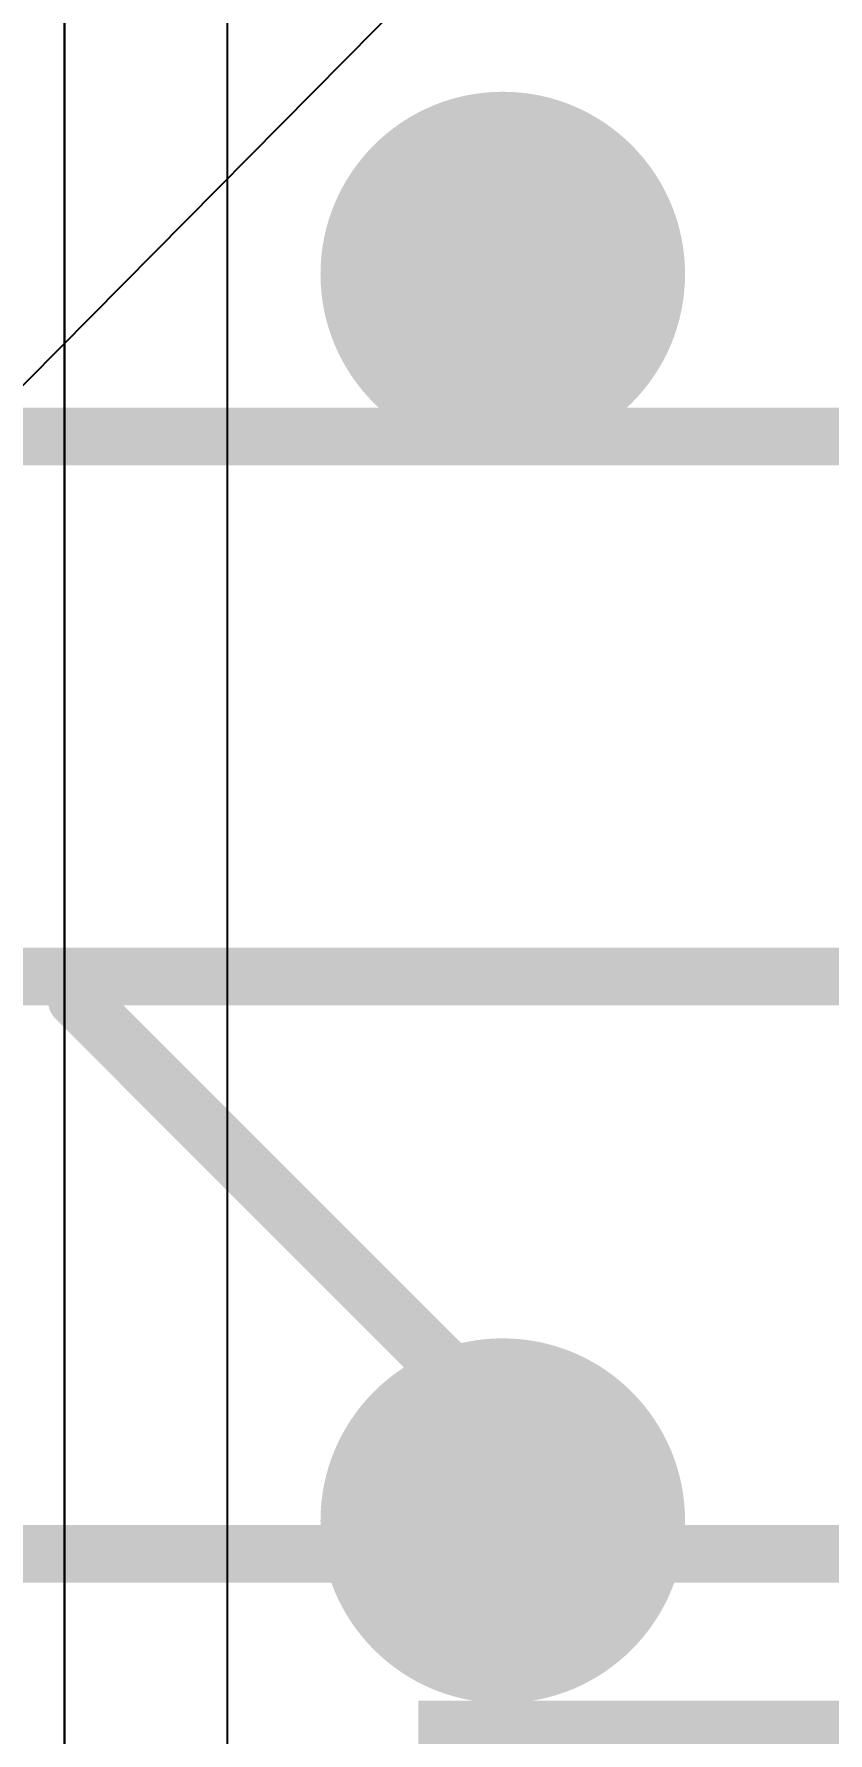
# Model space of a CAD drawing. Header units: inches. Extents: x -4 to 5258, y -4 to 5281.
# Drawn here: x 127.423 to 129.173, y 95.426 to 99.168 of the extents above; entities that cross this region are included whole.
import ezdxf

# ---------------------------------------------------------------- set-up
doc = ezdxf.new("R2010")
doc.units = ezdxf.units.IN
for name, color, linetype in [('Bottom Layer', 5, 'Continuous'), ('Bottom Solder', 6, 'Continuous'), ('Drill Drawing', 1, 'Continuous'), ('Layer 1', 16, 'Continuous'), ('Layer 2', 76, 'Continuous'), ('Top Layer', 1, 'Continuous'), ('Top Overlay', 2, 'Continuous'), ('Top Solder', 216, 'Continuous'), ('Via Holes', 16, 'Continuous')]:
    doc.layers.add(name, color=color, linetype=linetype)
doc.styles.add('Arial Black_Bold', font='', dxfattribs={"height": 0.2})
doc.styles.get('Arial Black_Bold').set_extended_font_data('Arial Black', bold=True)

# ---------------------------------------------------------------- blocks, each defined once
blk = doc.blocks.new('13_WQFN_HR__3_2__31')
at = {"layer": 'Top Solder'}
blk.add_line((1.1783, -0.9227), (5220.6763, 5271.621), dxfattribs=at)
blk = doc.blocks.new('DB128L_5_08_3P_OG_S_216')
at = {"layer": 'Top Overlay'}
for points in [[(7.62, 5, 0.127, 0.127, 0), (-7.62, 5, 0.127, 0.127, 0)], [(-4.3557, 5, 0.127, 0.127, 0), (-4.4546, 5, 0.127, 0.127, 0)], [(-3.1338, 3.7781, 0.127, 0.127, 0), (-4.3557, 5, 0.127, 0.127, 0)], [(7.53, 3.7289, 0.127, 0.127, 0), (-7.53, 3.7289, 0.127, 0.127, 0)], [(7.53, 2.54, 0.127, 0.127, 0), (-7.53, 2.54, 0.127, 0.127, 0)]]:
    blk.add_lwpolyline(points, format="xyseb", dxfattribs=at)
for points in [[(-4.4864, 5, 0.0635, 0.0635, 1), (-4.4229, 5, 0.0635, 0.0635, 1)], [(-4.3874, 5, 0.0635, 0.0635, 1), (-4.3239, 5, 0.0635, 0.0635, 1)], [(-4.3874, 5, 0.0635, 0.0635, 1), (-4.3239, 5, 0.0635, 0.0635, 1)], [(-3.1656, 3.7781, 0.0635, 0.0635, 1), (-3.1021, 3.7781, 0.0635, 0.0635, 1)]]:
    blk.add_lwpolyline(points, format="xyseb", close=True, dxfattribs=at)

msp = doc.modelspace()

# ---------------------------------------------------------------- hatches: boundary and pattern name
at = {"layer": 'Bottom Layer'}
h = msp.add_hatch(color=5, dxfattribs=at)
edge = h.paths.add_edge_path()
edge.add_arc((128.4562, 98.639), 0.3, 0, 360)
h = msp.add_hatch(color=5, dxfattribs=at)
edge = h.paths.add_edge_path()
edge.add_arc((128.4562, 95.8938), 0.3, 0, 360)
at = {"layer": 'Bottom Solder'}
h = msp.add_hatch(color=6, dxfattribs=at)
edge = h.paths.add_edge_path()
edge.add_arc((128.4562, 98.639), 0.4016, 0, 360)
h = msp.add_hatch(color=6, dxfattribs=at)
edge = h.paths.add_edge_path()
edge.add_arc((128.4562, 95.8938), 0.4016, 0, 360)
at = {"layer": 'Layer 1'}
h = msp.add_hatch(color=16, dxfattribs=at)
edge = h.paths.add_edge_path()
edge.add_arc((128.4562, 98.639), 0.3, 0, 360)
h = msp.add_hatch(color=16, dxfattribs=at)
edge = h.paths.add_edge_path()
edge.add_arc((128.4562, 95.8938), 0.3, 0, 360)
at = {"layer": 'Layer 2'}
h = msp.add_hatch(color=76, dxfattribs=at)
edge = h.paths.add_edge_path()
edge.add_arc((128.4562, 98.639), 0.3, 0, 360)
h = msp.add_hatch(color=76, dxfattribs=at)
edge = h.paths.add_edge_path()
edge.add_arc((128.4562, 95.8938), 0.3, 0, 360)
at = {"layer": 'Top Layer'}
h = msp.add_hatch(color=1, dxfattribs=at)
edge = h.paths.add_edge_path()
edge.add_arc((128.4562, 98.639), 0.3, 0, 360)
h = msp.add_hatch(color=1, dxfattribs=at)
edge = h.paths.add_edge_path()
edge.add_arc((128.4562, 95.8938), 0.3, 0, 360)
at = {"layer": 'Top Solder'}
h = msp.add_hatch(color=216, dxfattribs=at)
edge = h.paths.add_edge_path()
edge.add_arc((128.4562, 98.639), 0.4016, 0, 360)
h = msp.add_hatch(color=216, dxfattribs=at)
edge = h.paths.add_edge_path()
edge.add_arc((128.4562, 95.8938), 0.4016, 0, 360)
at = {"layer": 'Via Holes'}
h = msp.add_hatch(color=7, dxfattribs=at)
edge = h.paths.add_edge_path()
edge.add_arc((128.4562, 98.639), 0.15, 0, 360)
h = msp.add_hatch(color=7, dxfattribs=at)
edge = h.paths.add_edge_path()
edge.add_arc((128.4562, 95.8938), 0.15, 0, 360)

# ---------------------------------------------------------------- linework, layer by layer
at = {"layer": 'Drill Drawing'}
for points in [[(128.3292, 98.766, 0.0508, 0.0508, 0), (128.3292, 98.893, 0.0508, 0.0508, 0)], [(128.3292, 98.893, 0.0508, 0.0508, 0), (128.5832, 98.893, 0.0508, 0.0508, 0)], [(128.5832, 98.766, 0.0508, 0.0508, 0), (128.5832, 98.893, 0.0508, 0.0508, 0)], [(128.38, 98.7152, 0.0508, 0.0508, 0), (128.38, 98.7914, 0.0508, 0.0508, 0)], [(128.38, 98.7914, 0.0508, 0.0508, 0), (128.5324, 98.7914, 0.0508, 0.0508, 0)], [(128.5324, 98.7152, 0.0508, 0.0508, 0), (128.5324, 98.7914, 0.0508, 0.0508, 0)], [(128.2022, 98.512, 0.0508, 0.0508, 0), (128.2022, 98.766, 0.0508, 0.0508, 0)], [(128.2022, 98.766, 0.0508, 0.0508, 0), (128.3292, 98.766, 0.0508, 0.0508, 0)], [(128.5832, 98.766, 0.0508, 0.0508, 0), (128.7102, 98.766, 0.0508, 0.0508, 0)], [(128.7102, 98.512, 0.0508, 0.0508, 0), (128.7102, 98.766, 0.0508, 0.0508, 0)], [(128.3038, 98.5628, 0.0508, 0.0508, 0), (128.3038, 98.7152, 0.0508, 0.0508, 0)], [(128.3038, 98.7152, 0.0508, 0.0508, 0), (128.38, 98.7152, 0.0508, 0.0508, 0)], [(128.5324, 98.7152, 0.0508, 0.0508, 0), (128.6086, 98.7152, 0.0508, 0.0508, 0)], [(128.6086, 98.5628, 0.0508, 0.0508, 0), (128.6086, 98.7152, 0.0508, 0.0508, 0)], [(128.3038, 98.5628, 0.0508, 0.0508, 0), (128.38, 98.5628, 0.0508, 0.0508, 0)], [(128.38, 98.4866, 0.0508, 0.0508, 0), (128.38, 98.5628, 0.0508, 0.0508, 0)], [(128.5324, 98.5628, 0.0508, 0.0508, 0), (128.6086, 98.5628, 0.0508, 0.0508, 0)], [(128.5324, 98.4866, 0.0508, 0.0508, 0), (128.5324, 98.5628, 0.0508, 0.0508, 0)], [(128.2022, 98.512, 0.0508, 0.0508, 0), (128.3292, 98.512, 0.0508, 0.0508, 0)], [(128.3292, 98.385, 0.0508, 0.0508, 0), (128.3292, 98.512, 0.0508, 0.0508, 0)], [(128.5832, 98.512, 0.0508, 0.0508, 0), (128.7102, 98.512, 0.0508, 0.0508, 0)], [(128.5832, 98.385, 0.0508, 0.0508, 0), (128.5832, 98.512, 0.0508, 0.0508, 0)], [(128.38, 98.4866, 0.0508, 0.0508, 0), (128.5324, 98.4866, 0.0508, 0.0508, 0)], [(128.3292, 98.385, 0.0508, 0.0508, 0), (128.5832, 98.385, 0.0508, 0.0508, 0)], [(128.3292, 96.0208, 0.0508, 0.0508, 0), (128.3292, 96.1478, 0.0508, 0.0508, 0)], [(128.3292, 96.1478, 0.0508, 0.0508, 0), (128.5832, 96.1478, 0.0508, 0.0508, 0)], [(128.5832, 96.0208, 0.0508, 0.0508, 0), (128.5832, 96.1478, 0.0508, 0.0508, 0)], [(128.2022, 95.7668, 0.0508, 0.0508, 0), (128.2022, 96.0208, 0.0508, 0.0508, 0)], [(128.2022, 96.0208, 0.0508, 0.0508, 0), (128.3292, 96.0208, 0.0508, 0.0508, 0)], [(128.38, 95.97, 0.0508, 0.0508, 0), (128.38, 96.0462, 0.0508, 0.0508, 0)], [(128.38, 96.0462, 0.0508, 0.0508, 0), (128.5324, 96.0462, 0.0508, 0.0508, 0)], [(128.5324, 95.97, 0.0508, 0.0508, 0), (128.5324, 96.0462, 0.0508, 0.0508, 0)], [(128.5832, 96.0208, 0.0508, 0.0508, 0), (128.7102, 96.0208, 0.0508, 0.0508, 0)], [(128.7102, 95.7668, 0.0508, 0.0508, 0), (128.7102, 96.0208, 0.0508, 0.0508, 0)], [(128.3038, 95.8176, 0.0508, 0.0508, 0), (128.3038, 95.97, 0.0508, 0.0508, 0)], [(128.3038, 95.97, 0.0508, 0.0508, 0), (128.38, 95.97, 0.0508, 0.0508, 0)], [(128.5324, 95.97, 0.0508, 0.0508, 0), (128.6086, 95.97, 0.0508, 0.0508, 0)], [(128.6086, 95.8176, 0.0508, 0.0508, 0), (128.6086, 95.97, 0.0508, 0.0508, 0)], [(128.3038, 95.8176, 0.0508, 0.0508, 0), (128.38, 95.8176, 0.0508, 0.0508, 0)], [(128.38, 95.7414, 0.0508, 0.0508, 0), (128.38, 95.8176, 0.0508, 0.0508, 0)], [(128.5324, 95.8176, 0.0508, 0.0508, 0), (128.6086, 95.8176, 0.0508, 0.0508, 0)], [(128.5324, 95.7414, 0.0508, 0.0508, 0), (128.5324, 95.8176, 0.0508, 0.0508, 0)], [(128.2022, 95.7668, 0.0508, 0.0508, 0), (128.3292, 95.7668, 0.0508, 0.0508, 0)], [(128.3292, 95.6398, 0.0508, 0.0508, 0), (128.3292, 95.7668, 0.0508, 0.0508, 0)], [(128.5832, 95.7668, 0.0508, 0.0508, 0), (128.7102, 95.7668, 0.0508, 0.0508, 0)], [(128.5832, 95.6398, 0.0508, 0.0508, 0), (128.5832, 95.7668, 0.0508, 0.0508, 0)], [(128.38, 95.7414, 0.0508, 0.0508, 0), (128.5324, 95.7414, 0.0508, 0.0508, 0)], [(128.3292, 95.6398, 0.0508, 0.0508, 0), (128.5832, 95.6398, 0.0508, 0.0508, 0)]]:
    msp.add_lwpolyline(points, format="xyseb", dxfattribs=at)
for points in [[(128.3165, 98.893, 0.0254, 0.0254, 1), (128.3419, 98.893, 0.0254, 0.0254, 1)], [(128.3165, 98.893, 0.0254, 0.0254, 1), (128.3419, 98.893, 0.0254, 0.0254, 1)], [(128.5705, 98.893, 0.0254, 0.0254, 1), (128.5959, 98.893, 0.0254, 0.0254, 1)], [(128.5705, 98.893, 0.0254, 0.0254, 1), (128.5959, 98.893, 0.0254, 0.0254, 1)], [(128.3673, 98.7914, 0.0254, 0.0254, 1), (128.3927, 98.7914, 0.0254, 0.0254, 1)], [(128.3673, 98.7914, 0.0254, 0.0254, 1), (128.3927, 98.7914, 0.0254, 0.0254, 1)], [(128.5197, 98.7914, 0.0254, 0.0254, 1), (128.5451, 98.7914, 0.0254, 0.0254, 1)], [(128.5197, 98.7914, 0.0254, 0.0254, 1), (128.5451, 98.7914, 0.0254, 0.0254, 1)], [(128.1895, 98.766, 0.0254, 0.0254, 1), (128.2149, 98.766, 0.0254, 0.0254, 1)], [(128.1895, 98.766, 0.0254, 0.0254, 1), (128.2149, 98.766, 0.0254, 0.0254, 1)], [(128.3165, 98.766, 0.0254, 0.0254, 1), (128.3419, 98.766, 0.0254, 0.0254, 1)], [(128.3165, 98.766, 0.0254, 0.0254, 1), (128.3419, 98.766, 0.0254, 0.0254, 1)], [(128.5705, 98.766, 0.0254, 0.0254, 1), (128.5959, 98.766, 0.0254, 0.0254, 1)], [(128.5705, 98.766, 0.0254, 0.0254, 1), (128.5959, 98.766, 0.0254, 0.0254, 1)], [(128.6975, 98.766, 0.0254, 0.0254, 1), (128.7229, 98.766, 0.0254, 0.0254, 1)], [(128.6975, 98.766, 0.0254, 0.0254, 1), (128.7229, 98.766, 0.0254, 0.0254, 1)], [(128.2911, 98.7152, 0.0254, 0.0254, 1), (128.3165, 98.7152, 0.0254, 0.0254, 1)], [(128.2911, 98.7152, 0.0254, 0.0254, 1), (128.3165, 98.7152, 0.0254, 0.0254, 1)], [(128.3673, 98.7152, 0.0254, 0.0254, 1), (128.3927, 98.7152, 0.0254, 0.0254, 1)], [(128.3673, 98.7152, 0.0254, 0.0254, 1), (128.3927, 98.7152, 0.0254, 0.0254, 1)], [(128.5197, 98.7152, 0.0254, 0.0254, 1), (128.5451, 98.7152, 0.0254, 0.0254, 1)], [(128.5197, 98.7152, 0.0254, 0.0254, 1), (128.5451, 98.7152, 0.0254, 0.0254, 1)], [(128.5959, 98.7152, 0.0254, 0.0254, 1), (128.6213, 98.7152, 0.0254, 0.0254, 1)], [(128.5959, 98.7152, 0.0254, 0.0254, 1), (128.6213, 98.7152, 0.0254, 0.0254, 1)], [(128.2911, 98.5628, 0.0254, 0.0254, 1), (128.3165, 98.5628, 0.0254, 0.0254, 1)], [(128.2911, 98.5628, 0.0254, 0.0254, 1), (128.3165, 98.5628, 0.0254, 0.0254, 1)], [(128.3673, 98.5628, 0.0254, 0.0254, 1), (128.3927, 98.5628, 0.0254, 0.0254, 1)], [(128.3673, 98.5628, 0.0254, 0.0254, 1), (128.3927, 98.5628, 0.0254, 0.0254, 1)], [(128.5197, 98.5628, 0.0254, 0.0254, 1), (128.5451, 98.5628, 0.0254, 0.0254, 1)], [(128.5197, 98.5628, 0.0254, 0.0254, 1), (128.5451, 98.5628, 0.0254, 0.0254, 1)], [(128.5959, 98.5628, 0.0254, 0.0254, 1), (128.6213, 98.5628, 0.0254, 0.0254, 1)], [(128.5959, 98.5628, 0.0254, 0.0254, 1), (128.6213, 98.5628, 0.0254, 0.0254, 1)], [(128.1895, 98.512, 0.0254, 0.0254, 1), (128.2149, 98.512, 0.0254, 0.0254, 1)], [(128.1895, 98.512, 0.0254, 0.0254, 1), (128.2149, 98.512, 0.0254, 0.0254, 1)], [(128.3165, 98.512, 0.0254, 0.0254, 1), (128.3419, 98.512, 0.0254, 0.0254, 1)], [(128.3165, 98.512, 0.0254, 0.0254, 1), (128.3419, 98.512, 0.0254, 0.0254, 1)], [(128.5705, 98.512, 0.0254, 0.0254, 1), (128.5959, 98.512, 0.0254, 0.0254, 1)], [(128.5705, 98.512, 0.0254, 0.0254, 1), (128.5959, 98.512, 0.0254, 0.0254, 1)], [(128.6975, 98.512, 0.0254, 0.0254, 1), (128.7229, 98.512, 0.0254, 0.0254, 1)], [(128.6975, 98.512, 0.0254, 0.0254, 1), (128.7229, 98.512, 0.0254, 0.0254, 1)], [(128.3673, 98.4866, 0.0254, 0.0254, 1), (128.3927, 98.4866, 0.0254, 0.0254, 1)], [(128.3673, 98.4866, 0.0254, 0.0254, 1), (128.3927, 98.4866, 0.0254, 0.0254, 1)], [(128.5197, 98.4866, 0.0254, 0.0254, 1), (128.5451, 98.4866, 0.0254, 0.0254, 1)], [(128.5197, 98.4866, 0.0254, 0.0254, 1), (128.5451, 98.4866, 0.0254, 0.0254, 1)], [(128.3165, 98.385, 0.0254, 0.0254, 1), (128.3419, 98.385, 0.0254, 0.0254, 1)], [(128.3165, 98.385, 0.0254, 0.0254, 1), (128.3419, 98.385, 0.0254, 0.0254, 1)], [(128.5705, 98.385, 0.0254, 0.0254, 1), (128.5959, 98.385, 0.0254, 0.0254, 1)], [(128.5705, 98.385, 0.0254, 0.0254, 1), (128.5959, 98.385, 0.0254, 0.0254, 1)], [(128.3165, 96.1478, 0.0254, 0.0254, 1), (128.3419, 96.1478, 0.0254, 0.0254, 1)], [(128.3165, 96.1478, 0.0254, 0.0254, 1), (128.3419, 96.1478, 0.0254, 0.0254, 1)], [(128.5705, 96.1478, 0.0254, 0.0254, 1), (128.5959, 96.1478, 0.0254, 0.0254, 1)], [(128.5705, 96.1478, 0.0254, 0.0254, 1), (128.5959, 96.1478, 0.0254, 0.0254, 1)], [(128.1895, 96.0208, 0.0254, 0.0254, 1), (128.2149, 96.0208, 0.0254, 0.0254, 1)], [(128.1895, 96.0208, 0.0254, 0.0254, 1), (128.2149, 96.0208, 0.0254, 0.0254, 1)], [(128.3165, 96.0208, 0.0254, 0.0254, 1), (128.3419, 96.0208, 0.0254, 0.0254, 1)], [(128.3165, 96.0208, 0.0254, 0.0254, 1), (128.3419, 96.0208, 0.0254, 0.0254, 1)], [(128.3673, 96.0462, 0.0254, 0.0254, 1), (128.3927, 96.0462, 0.0254, 0.0254, 1)], [(128.3673, 96.0462, 0.0254, 0.0254, 1), (128.3927, 96.0462, 0.0254, 0.0254, 1)], [(128.5197, 96.0462, 0.0254, 0.0254, 1), (128.5451, 96.0462, 0.0254, 0.0254, 1)], [(128.5197, 96.0462, 0.0254, 0.0254, 1), (128.5451, 96.0462, 0.0254, 0.0254, 1)], [(128.5705, 96.0208, 0.0254, 0.0254, 1), (128.5959, 96.0208, 0.0254, 0.0254, 1)], [(128.5705, 96.0208, 0.0254, 0.0254, 1), (128.5959, 96.0208, 0.0254, 0.0254, 1)], [(128.6975, 96.0208, 0.0254, 0.0254, 1), (128.7229, 96.0208, 0.0254, 0.0254, 1)], [(128.6975, 96.0208, 0.0254, 0.0254, 1), (128.7229, 96.0208, 0.0254, 0.0254, 1)], [(128.2911, 95.97, 0.0254, 0.0254, 1), (128.3165, 95.97, 0.0254, 0.0254, 1)], [(128.2911, 95.97, 0.0254, 0.0254, 1), (128.3165, 95.97, 0.0254, 0.0254, 1)], [(128.3673, 95.97, 0.0254, 0.0254, 1), (128.3927, 95.97, 0.0254, 0.0254, 1)], [(128.3673, 95.97, 0.0254, 0.0254, 1), (128.3927, 95.97, 0.0254, 0.0254, 1)], [(128.5197, 95.97, 0.0254, 0.0254, 1), (128.5451, 95.97, 0.0254, 0.0254, 1)], [(128.5197, 95.97, 0.0254, 0.0254, 1), (128.5451, 95.97, 0.0254, 0.0254, 1)], [(128.5959, 95.97, 0.0254, 0.0254, 1), (128.6213, 95.97, 0.0254, 0.0254, 1)], [(128.5959, 95.97, 0.0254, 0.0254, 1), (128.6213, 95.97, 0.0254, 0.0254, 1)], [(128.2911, 95.8176, 0.0254, 0.0254, 1), (128.3165, 95.8176, 0.0254, 0.0254, 1)], [(128.2911, 95.8176, 0.0254, 0.0254, 1), (128.3165, 95.8176, 0.0254, 0.0254, 1)], [(128.3673, 95.8176, 0.0254, 0.0254, 1), (128.3927, 95.8176, 0.0254, 0.0254, 1)], [(128.3673, 95.8176, 0.0254, 0.0254, 1), (128.3927, 95.8176, 0.0254, 0.0254, 1)], [(128.5197, 95.8176, 0.0254, 0.0254, 1), (128.5451, 95.8176, 0.0254, 0.0254, 1)], [(128.5197, 95.8176, 0.0254, 0.0254, 1), (128.5451, 95.8176, 0.0254, 0.0254, 1)], [(128.5959, 95.8176, 0.0254, 0.0254, 1), (128.6213, 95.8176, 0.0254, 0.0254, 1)], [(128.5959, 95.8176, 0.0254, 0.0254, 1), (128.6213, 95.8176, 0.0254, 0.0254, 1)], [(128.1895, 95.7668, 0.0254, 0.0254, 1), (128.2149, 95.7668, 0.0254, 0.0254, 1)], [(128.1895, 95.7668, 0.0254, 0.0254, 1), (128.2149, 95.7668, 0.0254, 0.0254, 1)], [(128.3165, 95.7668, 0.0254, 0.0254, 1), (128.3419, 95.7668, 0.0254, 0.0254, 1)], [(128.3165, 95.7668, 0.0254, 0.0254, 1), (128.3419, 95.7668, 0.0254, 0.0254, 1)], [(128.5705, 95.7668, 0.0254, 0.0254, 1), (128.5959, 95.7668, 0.0254, 0.0254, 1)], [(128.5705, 95.7668, 0.0254, 0.0254, 1), (128.5959, 95.7668, 0.0254, 0.0254, 1)], [(128.6975, 95.7668, 0.0254, 0.0254, 1), (128.7229, 95.7668, 0.0254, 0.0254, 1)], [(128.6975, 95.7668, 0.0254, 0.0254, 1), (128.7229, 95.7668, 0.0254, 0.0254, 1)], [(128.3673, 95.7414, 0.0254, 0.0254, 1), (128.3927, 95.7414, 0.0254, 0.0254, 1)], [(128.3673, 95.7414, 0.0254, 0.0254, 1), (128.3927, 95.7414, 0.0254, 0.0254, 1)], [(128.5197, 95.7414, 0.0254, 0.0254, 1), (128.5451, 95.7414, 0.0254, 0.0254, 1)], [(128.5197, 95.7414, 0.0254, 0.0254, 1), (128.5451, 95.7414, 0.0254, 0.0254, 1)], [(128.3165, 95.6398, 0.0254, 0.0254, 1), (128.3419, 95.6398, 0.0254, 0.0254, 1)], [(128.3165, 95.6398, 0.0254, 0.0254, 1), (128.3419, 95.6398, 0.0254, 0.0254, 1)], [(128.5705, 95.6398, 0.0254, 0.0254, 1), (128.5959, 95.6398, 0.0254, 0.0254, 1)], [(128.5705, 95.6398, 0.0254, 0.0254, 1), (128.5959, 95.6398, 0.0254, 0.0254, 1)]]:
    msp.add_lwpolyline(points, format="xyseb", close=True, dxfattribs=at)
at = {"layer": 'Layer 1'}
for p, q in [((127.491, 92.6636), (127.491, 103.2427)), ((127.491, 103.2427), (127.491, 92.6636))]:
    msp.add_line(p, q, dxfattribs=at)
at = {"layer": 'Top Layer'}
msp.add_line((127.8499, 89.5113), (127.8499, 105.2954), dxfattribs=at)

# ---------------------------------------------------------------- block references
msp.add_blockref('13_WQFN_HR__3_2__31', (37.0774, 9.2675))
at = {"rotation": 180}
msp.add_blockref('DB128L_5_08_3P_OG_S_216', (124.3829, 100.8211), dxfattribs=at)

# ---------------------------------------------------------------- texts
at = {"layer": 'Top Overlay', "style": 'Arial Black_Bold'}
msp.add_text('+24V', height=2, rotation=180, dxfattribs=at).set_placement((131.7882, 95.4978))

doc.saveas('drawing.dxf')
